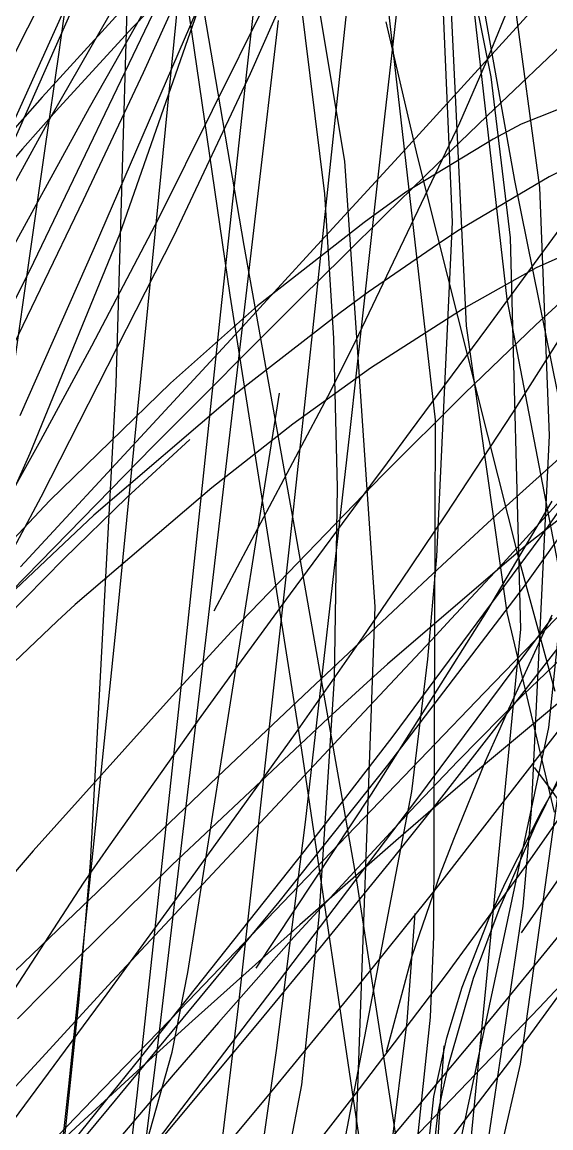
# Model space of a CAD drawing. Header units: metres. Extents: x -233 to 379, y -58 to 1087.
# Drawn here: x -60.02 to -48.05, y 21.56 to 46.61 of the extents above; entities that cross this region are included whole.
import ezdxf

# ---------------------------------------------------------------- set-up
doc = ezdxf.new("R2010")
doc.units = ezdxf.units.M

msp = doc.modelspace()

# ---------------------------------------------------------------- linework, layer by layer
for p, q in [((-49.407, 45.373, -1376.781), (-51.366, 55.098, -1381.023)), ((-48.303, 42.866, -1379.641), (-49.756, 53.624, -1383.572)), ((-53.174, 42.72, -1379.463), (-54.378, 52.464, -1383.106)), ((-50.898, 52.515, -1294.992), (-51.823, 44.467, -1299.872)), ((-57.28, 45.469, -1389.18), (-54.483, 51.618, -1383.146)), ((-61.356, 43.598, -1395.615), (-57.615, 51.004, -1387.928)), ((-55.658, 50.969, -1282.438), (-59.375, 44.467, -1283.22)), ((-54.341, 50.95, -1292.675), (-54.948, 45.475, -1295.34)), ((-52.72, 43.459, -1383.744), (-53.926, 50.717, -1386.672)), ((-50.255, 50.733, -1289.045), (-48.878, 43.023, -1290.925)), ((-49.512, 45.715, -1362.299), (-47.471, 50.703, -1353.856)), ((-52.304, 50.432, -1296.97), (-53.397, 40.115, -1301.813)), ((-61.343, 41.37, -1393.375), (-57.838, 49.266, -1386.233)), ((-56.283, 49.268, -1291.035), (-56.94, 42.643, -1293.816)), ((-55.166, 48.9, -1281.458), (-57.522, 46.494, -1281.683)), ((-56.555, 48.923, -1287.657), (-55.326, 40.427, -1291.909)), ((-58.388, 41.503, -1394.33), (-55.319, 48.611, -1387.764)), ((-59.758, 41.174, -1397.15), (-56.294, 48.409, -1391.09)), ((-56.295, 48.559, -1283.744), (-58.51, 44.667, -1284.059)), ((-49.976, 48.43, -1290.764), (-49.052, 40.335, -1291.953)), ((-57.812, 41.803, -1367.519), (-55.637, 48.042, -1358.461)), ((-56.08, 47.853, -1288.512), (-55.009, 41.55, -1291.721)), ((-50.28, 42.076, -1370.406), (-50.54, 48.001, -1372.466)), ((-58.942, 47.708, -1295.558), (-59.212, 45.825, -1296.446)), ((-50.667, 37.601, -1376.663), (-51.812, 47.605, -1379.937)), ((-60.844, 42.962, -1392.561), (-58.851, 47.37, -1388.503)), ((-57.351, 47.35, -1281.083), (-59.571, 44.906, -1281.612)), ((-57.637, 47.456, -1295.462), (-57.901, 38.41, -1299.969)), ((-50.338, 47.356, -1286.034), (-49.97, 39.73, -1287.082)), ((-54.856, 45.443, -1371.198), (-54.09, 47.179, -1368.422)), ((-48.105, 47.292, -1280.514), (-51.507, 43.56, -1281.009)), ((-56.928, 42.169, -1377.384), (-54.497, 47.063, -1369.509)), ((-54.225, 46.642, -1295.468), (-54.704, 42.596, -1297.526)), ((-51.792, 46.614, -1288.28), (-51.084, 43.571, -1289.502)), ((-57.522, 46.494, -1281.683), (-59.189, 44.678, -1282.077)), ((-47.516, 46.371, -1280.746), (-49.498, 44.486, -1280.775)), ((-59.212, 45.825, -1296.446), (-59.502, 43.796, -1297.429)), ((-50.118, 44.325, -1364.557), (-49.512, 45.715, -1362.299)), ((-58.633, 42.584, -1391.854), (-57.28, 45.469, -1389.18)), ((-56.581, 41.775, -1376.763), (-54.856, 45.443, -1371.198)), ((-54.948, 45.475, -1295.34), (-55.531, 40.049, -1298.055)), ((-48.965, 41.723, -1375.331), (-49.407, 45.373, -1376.781)), ((-59.571, 44.906, -1281.612), (-61.743, 42.461, -1282.327)), ((-47.318, 44.861, -1307.691), (-48.724, 44.296, -1306.957)), ((-58.51, 44.667, -1284.059), (-61.093, 39.954, -1284.963)), ((-59.189, 44.678, -1282.077), (-60.02, 43.737, -1282.344)), ((-59.375, 44.467, -1283.22), (-62.432, 38.893, -1284.815)), ((-51.823, 44.467, -1299.872), (-52.616, 37.291, -1304.342)), ((-49.498, 44.486, -1280.775), (-50.321, 43.69, -1280.877)), ((-52.402, 39.53, -1371.851), (-50.118, 44.325, -1364.557)), ((-48.724, 44.296, -1306.957), (-49.359, 43.957, -1306.802)), ((-49.359, 43.957, -1306.802), (-51.335, 42.754, -1306.607)), ((-46.538, 43.889, -1301.514), (-48.096, 43.105, -1301.199)), ((-60.02, 43.737, -1282.344), (-62.719, 40.578, -1283.41)), ((-59.502, 43.796, -1297.429), (-60.734, 35.201, -1301.794)), ((-50.321, 43.69, -1280.877), (-51.793, 42.255, -1281.135)), ((-51.507, 43.56, -1281.009), (-53.508, 41.372, -1281.652)), ((-52.034, 33.362, -1380.102), (-52.72, 43.459, -1383.744)), ((-51.084, 43.571, -1289.502), (-48.799, 34.528, -1293.35)), ((-48.096, 43.105, -1301.199), (-50.124, 41.906, -1301.107)), ((-48.878, 43.023, -1290.925), (-47.476, 36.066, -1292.981)), ((-48.086, 37.243, -1377.757), (-48.303, 42.866, -1379.641)), ((-56.94, 42.643, -1293.816), (-57.907, 32.891, -1298.345)), ((-54.704, 42.596, -1297.526), (-55.639, 34.61, -1301.648)), ((-52.968, 39.441, -1378.324), (-53.174, 42.72, -1379.463)), ((-51.335, 42.754, -1306.607), (-52.284, 42.072, -1306.698)), ((-61.827, 35.966, -1397.438), (-58.633, 42.584, -1391.854)), ((-49.506, 39.669, -1346.914), (-47.514, 42.387, -1341.382)), ((-58.446, 39.278, -1381.768), (-56.928, 42.169, -1377.384)), ((-51.793, 42.255, -1281.135), (-52.767, 41.294, -1281.371)), ((-52.284, 42.072, -1306.698), (-54.694, 40.18, -1307.184)), ((-50.634, 34.504, -1368.023), (-50.28, 42.076, -1370.406)), ((-50.124, 41.906, -1301.107), (-50.5, 41.658, -1301.134)), ((-46.495, 41.884, -1307.391), (-48.386, 41.045, -1306.525)), ((-59.845, 36.843, -1374.233), (-57.812, 41.803, -1367.519)), ((-59.595, 35.857, -1384.978), (-56.581, 41.775, -1376.763)), ((-50.5, 41.658, -1301.134), (-52.192, 40.492, -1301.324)), ((-48.732, 32.854, -1372.166), (-48.965, 41.723, -1375.331)), ((-48.914, 37.759, -1362.955), (-46.408, 41.733, -1355.543)), ((-60.068, 37.694, -1397.498), (-58.388, 41.503, -1394.33)), ((-53.508, 41.372, -1281.652), (-55.209, 39.519, -1282.335)), ((-55.009, 41.55, -1291.721), (-53.854, 35.099, -1295.166)), ((-64.62, 31.391, -1404.024), (-59.758, 41.174, -1397.15)), ((-52.767, 41.294, -1281.371), (-53.704, 40.364, -1281.638)), ((-46.746, 41.275, -1279.307), (-48.392, 39.753, -1279.223)), ((-48.386, 41.045, -1306.525), (-50.043, 40.117, -1306.242)), ((-53.704, 40.364, -1281.638), (-57.067, 36.994, -1282.802)), ((-55.326, 40.427, -1291.909), (-53.698, 30.118, -1297.421)), ((-52.192, 40.492, -1301.324), (-52.858, 39.998, -1301.45)), ((-49.052, 40.335, -1291.953), (-47.555, 32.565, -1293.211)), ((-54.694, 40.18, -1307.184), (-56.669, 38.427, -1307.872)), ((-53.397, 40.115, -1301.813), (-53.961, 34.856, -1304.352)), ((-50.043, 40.117, -1306.242), (-52.14, 38.769, -1306.255)), ((-55.531, 40.049, -1298.055), (-56.432, 31.536, -1302.408)), ((-52.858, 39.998, -1301.45), (-55.207, 38.173, -1302.01)), ((-51.23, 37.334, -1351.448), (-49.506, 39.669, -1346.914)), ((-48.392, 39.753, -1279.223), (-50.005, 38.201, -1279.303)), ((-49.97, 39.73, -1287.082), (-49.05, 33.232, -1288.216)), ((-55.209, 39.519, -1282.335), (-57.154, 37.407, -1283.238)), ((-53.035, 38.255, -1373.722), (-52.402, 39.53, -1371.851)), ((-52.882, 36.065, -1377.204), (-52.968, 39.441, -1378.324)), ((-59.605, 37.139, -1384.881), (-58.446, 39.278, -1381.768)), ((-48.294, 34.927, -1371.533), (-45.485, 38.953, -1364.755)), ((-52.14, 38.769, -1306.255), (-53.897, 37.5, -1306.524)), ((-56.669, 38.427, -1307.872), (-59.398, 35.775, -1309.113)), ((-57.901, 38.41, -1299.969), (-58.487, 27.554, -1305.975)), ((-55.207, 38.173, -1302.01), (-58.405, 35.436, -1303.1)), ((-56.274, 25.077, -1366.353), (-54.195, 38.2, -1369.349)), ((-55.674, 33.274, -1380.566), (-53.035, 38.255, -1373.722)), ((-50.005, 38.201, -1279.303), (-51.866, 36.347, -1279.564)), ((-50.703, 25.895, -1373.327), (-50.667, 37.601, -1376.663)), ((-50.434, 35.448, -1367.05), (-48.914, 37.759, -1362.955)), ((-57.154, 37.407, -1283.238), (-60.059, 34.269, -1284.776)), ((-53.897, 37.5, -1306.524), (-55.732, 36.059, -1306.992)), ((-51.755, 36.623, -1352.8), (-51.23, 37.334, -1351.448)), ((-60.761, 35.055, -1387.801), (-59.605, 37.139, -1384.881)), ((-56.228, 37.155, -1306.258), (-57.653, 35.84, -1306.873)), ((-52.616, 37.291, -1304.342), (-53.618, 28.485, -1309.902)), ((-47.291, 37.25, -1297.437), (-49.294, 35.437, -1295.842)), ((-48.496, 28.759, -1375.09), (-48.086, 37.243, -1377.757)), ((-61.391, 33.38, -1378.666), (-59.845, 36.843, -1374.233)), ((-57.067, 36.994, -1282.802), (-60.694, 33.286, -1284.492)), ((-48.678, 33.8, -1383.632), (-46.354, 37.054, -1379.33)), ((-52.13, 36.116, -1353.753), (-51.755, 36.623, -1352.8)), ((-47.053, 36.652, -1309.42), (-49.212, 34.273, -1308.855)), ((-46.141, 36.716, -1296.251), (-48.631, 34.744, -1296.506)), ((-51.866, 36.347, -1279.564), (-55.282, 32.801, -1280.409)), ((-53.946, 33.654, -1358.22), (-52.13, 36.116, -1353.753)), ((-62.195, 31.021, -1391.117), (-59.595, 35.857, -1384.978)), ((-57.653, 35.84, -1306.873), (-59.081, 34.451, -1307.583)), ((-55.732, 36.059, -1306.992), (-58.825, 33.415, -1308.094)), ((-52.953, 31.737, -1375.837), (-52.882, 36.065, -1377.204)), ((-59.398, 35.775, -1309.113), (-61.453, 33.589, -1310.266)), ((-49.508, 33.257, -1386.133), (-48.023, 35.756, -1382.513)), ((-48.101, 30.628, -1371.333), (-47.562, 35.769, -1373.212)), ((-58.405, 35.436, -1303.1), (-61.087, 32.907, -1304.295)), ((-51.446, 33.943, -1369.63), (-50.434, 35.448, -1367.05)), ((-49.294, 35.437, -1295.842), (-50.19, 34.608, -1295.442)), ((-53.854, 35.099, -1295.166), (-52.448, 27.113, -1299.581)), ((-53.961, 34.856, -1304.352), (-55.133, 24.317, -1309.497)), ((-51.627, 30.437, -1378.495), (-48.294, 34.927, -1371.533)), ((-55.639, 34.61, -1301.648), (-55.844, 32.862, -1302.561)), ((-48.631, 34.744, -1296.506), (-51.751, 32.066, -1297.441)), ((-50.19, 34.608, -1295.442), (-50.951, 33.899, -1295.198)), ((-59.081, 34.451, -1307.583), (-60.372, 33.134, -1308.303)), ((-50.84, 32.176, -1367.322), (-50.634, 34.504, -1368.023)), ((-48.799, 34.528, -1293.35), (-47.964, 31.455, -1294.761)), ((-49.212, 34.273, -1308.855), (-50.311, 33.089, -1308.791)), ((-52.305, 32.687, -1371.727), (-51.446, 33.943, -1369.63)), ((-50.951, 33.899, -1295.198), (-51.385, 33.492, -1295.096)), ((-55.056, 32.139, -1360.877), (-53.946, 33.654, -1358.22)), ((-51.743, 29.779, -1388.446), (-48.678, 33.8, -1383.632)), ((-47.468, 33.588, -1296.41), (-49.568, 31.412, -1295.424)), ((-58.825, 33.415, -1308.094), (-59.229, 33.04, -1308.277)), ((-51.385, 33.492, -1295.096), (-53.386, 31.611, -1294.811)), ((-52.521, 19.779, -1375.73), (-52.034, 33.362, -1380.102)), ((-52.114, 29.12, -1391.681), (-49.508, 33.257, -1386.133)), ((-51.136, 28.942, -1387.134), (-48.029, 33.112, -1382.375)), ((-50.311, 33.089, -1308.791), (-50.658, 32.717, -1308.796)), ((-50.632, 28.915, -1388.548), (-47.305, 33.187, -1382.554)), ((-49.05, 33.232, -1288.216), (-47.978, 28.708, -1289.115)), ((-46.699, 33.277, -1292.809), (-48.681, 31.37, -1293.189)), ((-48.205, 32.799, -1341.038), (-48.024, 33.185, -1340.208)), ((-59.229, 33.04, -1308.277), (-60.534, 31.802, -1308.902)), ((-57.907, 32.891, -1298.345), (-58.976, 22.507, -1303.752)), ((-55.844, 32.862, -1302.561), (-56.976, 23.295, -1307.569)), ((-49.985, 20.01, -1368.101), (-48.732, 32.854, -1372.166)), ((-55.282, 32.801, -1280.409), (-56.626, 31.341, -1280.907)), ((-53.836, 30.495, -1375.247), (-52.305, 32.687, -1371.727)), ((-50.658, 32.717, -1308.796), (-53.088, 30.124, -1308.971)), ((-49.004, 31.052, -1344.723), (-48.205, 32.799, -1341.038)), ((-55.973, 30.877, -1363.035), (-55.056, 32.139, -1360.877)), ((-51.751, 32.066, -1297.441), (-52.211, 31.65, -1297.641)), ((-51.2, 29.177, -1366.449), (-50.84, 32.176, -1367.322)), ((-53.386, 31.611, -1294.811), (-55.593, 29.517, -1294.917)), ((-53.302, 26.337, -1374.223), (-52.953, 31.737, -1375.837)), ((-52.211, 31.65, -1297.641), (-53.095, 30.84, -1298.048)), ((-56.626, 31.341, -1280.907), (-59.772, 27.837, -1282.283)), ((-56.432, 31.536, -1302.408), (-57.426, 22.3, -1307.202)), ((-49.568, 31.412, -1295.424), (-52.115, 28.757, -1295.149)), ((-48.681, 31.37, -1293.189), (-50.16, 29.865, -1293.75)), ((-47.724, 31.315, -1291.649), (-49.853, 29.541, -1291.12)), ((-48.626, 27.484, -1384.117), (-45.909, 31.388, -1379.089)), ((-50.694, 26.925, -1386.463), (-47.391, 31.196, -1381.152)), ((-57.778, 28.332, -1367.194), (-55.973, 30.877, -1363.035)), ((-53.095, 30.84, -1298.048), (-56.63, 27.516, -1299.899)), ((-49.263, 30.473, -1345.928), (-49.004, 31.052, -1344.723)), ((-50.856, 17.704, -1366.974), (-48.101, 30.628, -1371.333)), ((-56.558, 26.708, -1380.899), (-53.836, 30.495, -1375.247)), ((-53.637, 27.821, -1382.299), (-51.627, 30.437, -1378.495)), ((-49.531, 29.864, -1347.183), (-49.263, 30.473, -1345.928)), ((-48.74, 23, -1372.431), (-47.706, 30.428, -1374.531)), ((-53.088, 30.124, -1308.971), (-54.85, 28.246, -1309.326)), ((-53.698, 30.118, -1297.421), (-52.24, 20.274, -1302.947)), ((-50.16, 29.865, -1293.75), (-51.232, 28.739, -1294.276)), ((-50.254, 28.103, -1350.71), (-49.531, 29.864, -1347.183)), ((-54.209, 26.677, -1391.821), (-51.743, 29.779, -1388.446)), ((-48.433, 29.724, -1324.089), (-48.06, 29.233, -1322.773)), ((-48.234, 28.785, -1352.961), (-47.689, 29.746, -1350.272)), ((-55.593, 29.517, -1294.917), (-56.182, 28.955, -1295.024)), ((-49.853, 29.541, -1291.12), (-50.212, 29.234, -1291.103)), ((-48.407, 28.396, -1352.723), (-47.906, 29.42, -1350.358)), ((-54.726, 25.177, -1396.527), (-52.114, 29.12, -1391.681)), ((-52.838, 20.656, -1364.127), (-51.2, 29.177, -1366.449)), ((-50.212, 29.234, -1291.103), (-51.568, 28.066, -1291.121)), ((-48.06, 29.233, -1322.773), (-47.848, 28.922, -1322.006)), ((-56.182, 28.955, -1295.024), (-57.846, 27.365, -1295.414)), ((-52.649, 26.937, -1389.267), (-51.136, 28.942, -1387.134)), ((-51.612, 27.687, -1390.183), (-50.632, 28.915, -1388.548)), ((-51.232, 28.739, -1294.276), (-53.872, 25.879, -1295.842)), ((-52.115, 28.757, -1295.149), (-53.758, 27.044, -1295.384)), ((-49.073, 27.137, -1357.219), (-48.234, 28.785, -1352.961)), ((-48.684, 26.583, -1374.421), (-48.496, 28.759, -1375.09)), ((-58.067, 27.92, -1367.854), (-57.778, 28.332, -1367.194)), ((-53.618, 28.485, -1309.902), (-54.274, 23.315, -1313.177)), ((-49.229, 26.51, -1356.829), (-48.407, 28.396, -1352.723)), ((-54.85, 28.246, -1309.326), (-57.986, 24.885, -1310.255)), ((-51.568, 28.066, -1291.121), (-53.74, 26.161, -1291.438)), ((-50.557, 27.32, -1352.244), (-50.254, 28.103, -1350.71)), ((-59.772, 27.837, -1282.283), (-64.223, 22.659, -1284.769)), ((-58.634, 27.102, -1369.143), (-58.067, 27.92, -1367.854)), ((-57.345, 23.149, -1388.455), (-53.637, 27.821, -1382.299)), ((-58.487, 27.554, -1305.975), (-58.749, 24.403, -1307.87)), ((-53.273, 25.643, -1392.771), (-51.612, 27.687, -1390.183)), ((-48.723, 25.975, -1387.316), (-47.598, 27.602, -1385.27)), ((-56.63, 27.516, -1299.899), (-58.814, 25.36, -1301.294)), ((-57.846, 27.365, -1295.414), (-58.321, 26.91, -1295.562)), ((-51.193, 25.458, -1355.749), (-50.557, 27.32, -1352.244)), ((-50.418, 25.035, -1387.044), (-48.626, 27.484, -1384.117)), ((-60.685, 23.956, -1373.801), (-58.634, 27.102, -1369.143)), ((-52.448, 27.113, -1299.581), (-51.063, 18.037, -1304.72)), ((-49.46, 26.297, -1359.263), (-49.073, 27.137, -1357.219)), ((-58.321, 26.91, -1295.562), (-59.021, 26.238, -1295.799)), ((-53.758, 27.044, -1295.384), (-56.45, 24.243, -1296.17)), ((-54.364, 24.681, -1391.513), (-52.649, 26.937, -1389.267)), ((-52.498, 24.673, -1389.081), (-50.694, 26.925, -1386.463)), ((-58.101, 24.596, -1383.87), (-56.558, 26.708, -1380.899)), ((-58.052, 22.012, -1396.232), (-54.209, 26.677, -1391.821)), ((-49.893, 18.44, -1371.983), (-48.684, 26.583, -1374.421)), ((-53.69, 22.535, -1373.131), (-53.302, 26.337, -1374.223)), ((-51.31, 23.971, -1365.133), (-51.126, 26.415, -1365.573)), ((-49.808, 24.951, -1360.001), (-49.229, 26.51, -1356.829)), ((-49.778, 23.586, -1389.69), (-47.484, 26.389, -1386.407)), ((-48.569, 23.604, -1376.711), (-46.538, 26.403, -1372.342)), ((-59.021, 26.238, -1295.799), (-61.476, 23.88, -1296.766)), ((-53.74, 26.161, -1291.438), (-56.179, 23.977, -1292.179)), ((-50.06, 24.744, -1362.739), (-49.46, 26.297, -1359.263)), ((-53.872, 25.879, -1295.842), (-55.578, 23.95, -1297.1)), ((-50.783, 24.067, -1372.826), (-50.703, 25.895, -1373.327)), ((-46.72, 25.99, -1304.545), (-48.322, 24.276, -1304.911)), ((-54.651, 23.972, -1394.781), (-53.273, 25.643, -1392.771)), ((-58.814, 25.36, -1301.294), (-60.126, 24.031, -1302.211)), ((-51.778, 23.286, -1359.58), (-51.193, 25.458, -1355.749)), ((-56.631, 23.274, -1365.981), (-56.274, 25.077, -1366.353)), ((-57.986, 24.885, -1310.255), (-61.191, 21.389, -1311.584)), ((-52.509, 22.284, -1390.083), (-50.418, 25.035, -1387.044)), ((-50.361, 23.005, -1363.62), (-49.808, 24.951, -1360.001)), ((-60.5, 21.346, -1388.101), (-58.101, 24.596, -1383.87)), ((-56.629, 21.713, -1394.201), (-54.364, 24.681, -1391.513)), ((-54.472, 22.268, -1391.702), (-52.498, 24.673, -1389.081)), ((-50.413, 23.603, -1365.084), (-50.06, 24.744, -1362.739)), ((-58.749, 24.403, -1307.87), (-59.87, 13.522, -1314.693)), ((-55.133, 24.317, -1309.497), (-56.225, 15.356, -1313.9)), ((-56.45, 24.243, -1296.17), (-58.422, 22.201, -1297.057)), ((-51.643, 15.828, -1370.657), (-50.783, 24.067, -1372.826)), ((-48.322, 24.276, -1304.911), (-51.212, 21.266, -1305.834)), ((-57.808, 20.19, -1398.879), (-54.651, 23.972, -1394.781)), ((-56.179, 23.977, -1292.179), (-57.242, 23.009, -1292.633)), ((-55.578, 23.95, -1297.1), (-56.608, 22.758, -1297.94)), ((-51.894, 19.222, -1364.345), (-51.31, 23.971, -1365.133)), ((-51.72, 21.261, -1392.191), (-49.778, 23.586, -1389.69)), ((-50.701, 22.267, -1367.566), (-50.413, 23.603, -1365.084)), ((-50.301, 21.337, -1380.054), (-48.569, 23.604, -1376.711)), ((-54.274, 23.315, -1313.177), (-55.181, 16.992, -1317.155)), ((-50.654, 20.636, -1372.835), (-50.471, 23.416, -1373.375)), ((-60.196, 10.614, -1363.783), (-56.631, 23.274, -1365.981)), ((-57.978, 22.36, -1389.448), (-57.345, 23.149, -1388.455)), ((-56.976, 23.295, -1307.569), (-57.406, 19.819, -1309.385)), ((-57.242, 23.009, -1292.633), (-58.806, 21.572, -1293.396)), ((-51.331, 11.753, -1369.327), (-48.74, 23, -1372.431)), ((-50.509, 22.372, -1364.736), (-50.361, 23.005, -1363.62)), ((-56.608, 22.758, -1297.94), (-58.05, 21.059, -1299.197)), ((-61.582, 17.911, -1394.476), (-57.978, 22.36, -1389.448)), ((-58.976, 22.507, -1303.752), (-60.253, 11.077, -1310.383)), ((-57.426, 22.3, -1307.202), (-58.522, 12.85, -1312.104)), ((-56.218, 9.344, -1369.627), (-53.69, 22.535, -1373.131)), ((-50.613, 21.863, -1365.603), (-50.509, 22.372, -1364.736)), ((-58.422, 22.201, -1297.057), (-59.795, 20.784, -1297.803)), ((-56.956, 19.299, -1394.669), (-54.472, 22.268, -1391.702)), ((-53.902, 20.494, -1391.937), (-52.509, 22.284, -1390.083)), ((-50.839, 20.976, -1369.693), (-50.701, 22.267, -1367.566)), ((-59.91, 19.787, -1398.118), (-58.052, 22.012, -1396.232)), ((-50.826, 19.947, -1368.534), (-50.613, 21.863, -1365.603)), ((-58.806, 21.572, -1293.396), (-61.923, 18.664, -1295.207)), ((-59.666, 17.699, -1397.335), (-56.629, 21.713, -1394.201))]:
    msp.add_line(p, q)

doc.saveas('drawing.dxf')
